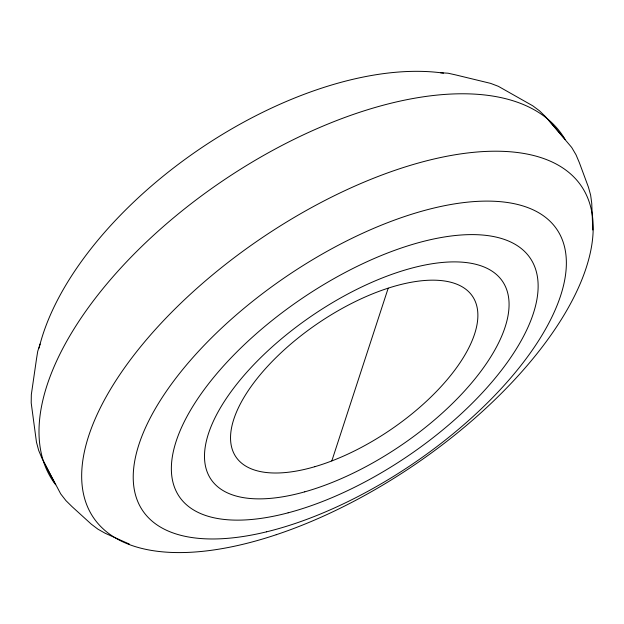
<?xml version="1.0" encoding="UTF-8"?>
<svg xmlns="http://www.w3.org/2000/svg" width="624" height="624" viewBox="0 0 624 624"><rect width="100%" height="100%" fill="white"/><g stroke="black" fill="none" stroke-linecap="round" stroke-linejoin="round"><path stroke-width="0.94" d="M40.084 344.042L37.721 351.32L36.496 358.964L31.325 394.649L31.2 402.925L36.465 442.159L38.665 450.388L41.987 458.312L54.67 483.077M331.82 460.925L388.183 288.218M440.419 72.719L448.071 73.211L455.629 74.896L490.581 83.366L498.326 86.307L532.717 105.776L539.549 110.861L545.688 116.867L563.885 137.873M129.457 544.136L105.121 533.231L97.929 529.175L91.385 524.238L72.072 506.665L65.941 500.627L60.707 493.896L43.774 461.9M548.363 119.855L571.709 147.467L576.03 154.814L579.384 162.731L588.455 187.231L590.624 195.125L591.747 203.299L592.777 229.983M39.07 348.083A282.734 149.23 -34.2 0 1 443.516 73.133M55.661 484.762A307.866 153.208 -34.2 0 1 222.089 181.264A307.866 153.208 -34.2 0 1 565.087 139.417M314.824 466.69A142.974 64.42 -34.2 0 0 475.449 301.868A142.974 64.42 -34.2 0 0 272.337 361.312A142.974 64.42 -34.2 0 0 314.824 466.69M304.746 491.837A176.194 78.655 -34.2 0 0 506.774 289.895A176.194 78.655 -34.2 0 0 258.82 359.518A176.194 78.655 -34.2 0 0 304.746 491.837M288.124 512.819A212.129 94.918 -34.2 0 0 536.055 270.676A212.129 94.918 -34.2 0 0 240.053 348.761A212.129 94.918 -34.2 0 0 288.124 512.819M276.237 534.713A294.934 136.75 -34.2 0 0 583.167 188.924A294.934 136.75 -34.2 0 0 152.95 332.202A294.934 136.75 -34.2 0 0 276.237 534.713M266.565 531.82A250.333 113.045 -34.2 0 0 564.587 247.12A250.333 113.045 -34.2 0 0 218.166 331.36A250.333 113.045 -34.2 0 0 266.565 531.82"/></g></svg>
